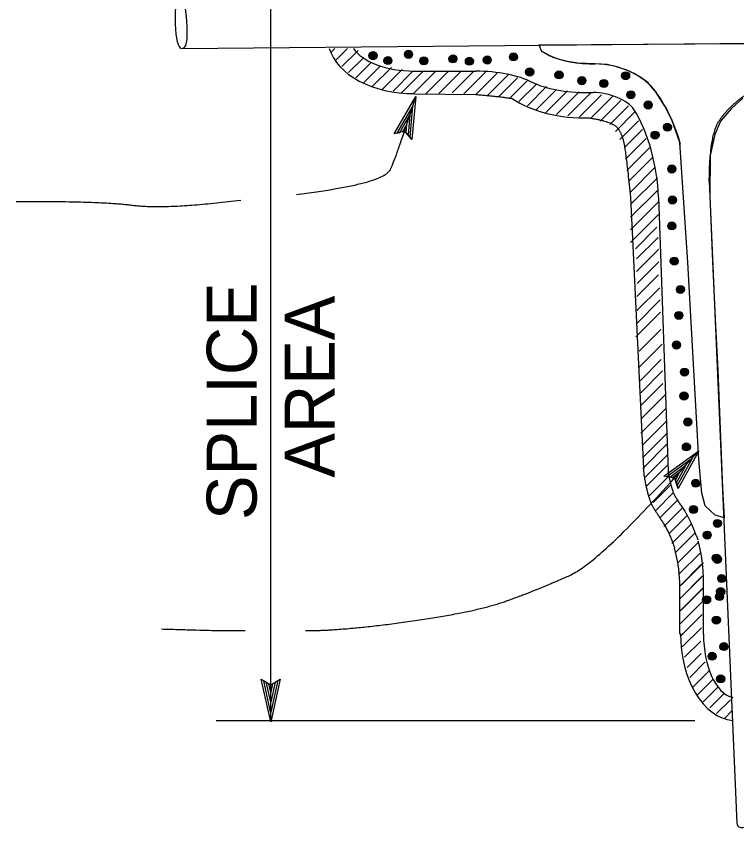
# Model space of a CAD drawing. Extents: x -893 to 867, y -474 to 712.
# Drawn here: x 47 to 148, y 398.5 to 512.3 of the extents above; entities that cross this region are included whole.
import ezdxf

# ---------------------------------------------------------------- set-up
doc = ezdxf.new("R2010")
doc.units = 0
for name, color, linetype in [('56 Stage 3 Anno', 7, 'Continuous'), ('57 Undefined', 7, 'Continuous'), ('59 Sndwall Anno', 7, 'Continuous'), ('60 Nongeo Data', 7, 'Continuous')]:
    doc.layers.add(name, color=color, linetype=linetype)

msp = doc.modelspace()

# ---------------------------------------------------------------- linework, layer by layer
at = {"layer": '56 Stage 3 Anno'}
for p, q in [((82.67, 413.67), (82.67, 534.35)), ((82.67, 413.49), (81.34, 419.49)), ((81.34, 419.49), (81.34, 419.49)), ((81.34, 419.49), (82.67, 418.69)), ((82.66, 414.88), (81.7, 419.25)), ((82.67, 416.25), (82.04, 419.08)), ((82.67, 417.63), (82.4, 418.84)), ((82.67, 418.69), (84.01, 419.49)), ((84.01, 419.49), (82.67, 413.49)), ((83.65, 419.27), (82.67, 414.87)), ((83.29, 419.04), (82.67, 416.25)), ((82.94, 418.86), (82.67, 417.63)), ((84.01, 419.49), (84.01, 419.49)), ((75.05, 413.67), (142.12, 413.67)), ((82.67, 413.49), (82.67, 413.49))]:
    msp.add_line(p, q, dxfattribs=at)
for points in [[(99.96, 495.88), (103.01, 501.1), (102.47, 495.08), (102.2, 495.38), (102.6, 499.8), (100.36, 495.97), (100.75, 496.06), (102.18, 498.51), (101.93, 495.69), (101.66, 496), (101.77, 497.22), (101.15, 496.16), (101.46, 496.23), (102.47, 495.08), (101.46, 496.23)], [(137.78, 447.89), (142.65, 451.48), (139.76, 446.17), (139.63, 446.55), (141.76, 450.44), (138.18, 447.82), (138.58, 447.75), (140.86, 449.43), (139.51, 446.94), (139.38, 447.33), (139.97, 448.41), (138.98, 447.68), (139.29, 447.62), (139.76, 446.17), (139.29, 447.62)]]:
    msp.add_lwpolyline(points, close=True, dxfattribs=at)
for points in [[(86.28, 487.37), (98.5, 488.89), (100.37, 492.8), (103.01, 501.1)], [(47.01, 486.38), (58.8, 486.46), (67.87, 485.26), (78.47, 486.58)], [(87.53, 426.27), (92.92, 426.27), (111.21, 428.85), (119.88, 431.9), (129.26, 436.13), (142.65, 451.48)], [(67.37, 426.51), (75.57, 426.27), (77.92, 426.27), (79.09, 426.27)]]:
    msp.add_open_spline(points, degree=2, dxfattribs=at)
at = {"layer": '59 Sndwall Anno'}
for centre, radius in [((97.01, 506.81), 0.564), ((97.01, 506.81), 0.497), ((97.01, 506.81), 0.429), ((97.01, 506.81), 0.361), ((97.01, 506.81), 0.294), ((97.01, 506.81), 0.226), ((97.01, 506.81), 0.158), ((97.01, 506.81), 0.0677), ((99.1, 506.12), 0.564), ((99.1, 506.12), 0.497), ((99.1, 506.12), 0.429), ((99.1, 506.12), 0.361), ((101.99, 507), 0.564), ((101.99, 507), 0.497), ((101.99, 507), 0.429), ((101.99, 507), 0.361), ((101.99, 507), 0.294), ((101.99, 507), 0.226), ((101.99, 507), 0.158), ((101.99, 507), 0.0677), ((104.13, 506.08), 0.564), ((104.13, 506.08), 0.497), ((104.13, 506.08), 0.429), ((108.21, 506.36), 0.564), ((108.21, 506.36), 0.497), ((108.21, 506.36), 0.429), ((108.21, 506.36), 0.361), ((108.21, 506.36), 0.294), ((108.21, 506.36), 0.226), ((108.21, 506.36), 0.158), ((110.51, 506.03), 0.564), ((110.51, 506.03), 0.497), ((110.51, 506.03), 0.429), ((113.02, 506.2), 0.564), ((113.02, 506.2), 0.497), ((113.02, 506.2), 0.429), ((113.02, 506.2), 0.361), ((113.02, 506.2), 0.294), ((116.69, 506.63), 0.564), ((116.69, 506.63), 0.497), ((116.69, 506.63), 0.429), ((116.69, 506.63), 0.361), ((116.69, 506.63), 0.294), ((116.69, 506.63), 0.226), ((116.69, 506.63), 0.158), ((116.69, 506.63), 0.0677), ((99.1, 506.12), 0.294), ((99.1, 506.12), 0.226), ((99.1, 506.12), 0.158), ((99.1, 506.12), 0.0677), ((104.13, 506.08), 0.361), ((104.13, 506.08), 0.294), ((104.13, 506.08), 0.226), ((104.13, 506.08), 0.158), ((104.13, 506.08), 0.0677), ((108.21, 506.36), 0.0677), ((110.51, 506.03), 0.361), ((110.51, 506.03), 0.294), ((110.51, 506.03), 0.226), ((110.51, 506.03), 0.158), ((110.51, 506.03), 0.0677), ((113.02, 506.2), 0.226), ((113.02, 506.2), 0.158), ((113.02, 506.2), 0.0677), ((118.96, 504.52), 0.564), ((118.96, 504.52), 0.497), ((118.96, 504.52), 0.429), ((118.96, 504.52), 0.361), ((118.96, 504.52), 0.294), ((118.96, 504.52), 0.226), ((118.96, 504.52), 0.158), ((118.96, 504.52), 0.0677), ((123.07, 504.11), 0.564), ((123.07, 504.11), 0.497), ((123.07, 504.11), 0.429), ((123.07, 504.11), 0.361), ((123.07, 504.11), 0.294), ((123.07, 504.11), 0.226), ((123.07, 504.11), 0.158), ((123.07, 504.11), 0.0677), ((132.41, 503.99), 0.564), ((132.41, 503.99), 0.497), ((132.41, 503.99), 0.429), ((132.41, 503.99), 0.361), ((132.41, 503.99), 0.294), ((132.41, 503.99), 0.226), ((126.28, 503.31), 0.564), ((126.28, 503.31), 0.497), ((126.28, 503.31), 0.429), ((126.28, 503.31), 0.361), ((126.28, 503.31), 0.294), ((126.28, 503.31), 0.226), ((126.28, 503.31), 0.158), ((126.28, 503.31), 0.0677), ((129.36, 502.91), 0.564), ((129.36, 502.91), 0.497), ((129.36, 502.91), 0.429), ((129.36, 502.91), 0.361), ((129.36, 502.91), 0.294), ((129.36, 502.91), 0.226), ((129.36, 502.91), 0.158), ((132.41, 503.99), 0.158), ((132.41, 503.99), 0.0677), ((129.36, 502.91), 0.0677), ((133.14, 501.34), 0.564), ((133.14, 501.34), 0.497), ((133.14, 501.34), 0.429), ((133.14, 501.34), 0.361), ((133.14, 501.34), 0.294), ((133.14, 501.34), 0.226), ((133.14, 501.34), 0.158), ((133.14, 501.34), 0.0677), ((135.57, 499.9), 0.564), ((135.57, 499.9), 0.497), ((135.57, 499.9), 0.429), ((135.57, 499.9), 0.361), ((135.57, 499.9), 0.294), ((135.57, 499.9), 0.226), ((135.57, 499.9), 0.158), ((135.57, 499.9), 0.0677), ((138.26, 496.79), 0.564), ((136.53, 495.68), 0.564), ((138.26, 496.79), 0.497), ((138.26, 496.79), 0.429), ((138.26, 496.79), 0.361), ((138.26, 496.79), 0.294), ((138.26, 496.79), 0.226), ((138.26, 496.79), 0.158), ((138.26, 496.79), 0.0677), ((136.53, 495.68), 0.497), ((136.53, 495.68), 0.429), ((136.53, 495.68), 0.361), ((136.53, 495.68), 0.294), ((136.53, 495.68), 0.226), ((136.53, 495.68), 0.158), ((136.53, 495.68), 0.0677), ((138.88, 490.93), 0.564), ((138.88, 490.93), 0.497), ((138.88, 490.93), 0.429), ((138.88, 490.93), 0.361), ((138.88, 490.93), 0.294), ((138.88, 490.93), 0.226), ((138.88, 490.93), 0.158), ((138.88, 490.93), 0.0677), ((138.96, 486.59), 0.564), ((138.96, 486.59), 0.497), ((138.96, 486.59), 0.429), ((138.96, 486.59), 0.361), ((138.96, 486.59), 0.294), ((138.96, 486.59), 0.226), ((138.96, 486.59), 0.158), ((138.96, 486.59), 0.0677), ((138.88, 482.96), 0.564), ((138.88, 482.96), 0.497), ((138.88, 482.96), 0.429), ((138.88, 482.96), 0.361), ((138.88, 482.96), 0.294), ((138.88, 482.96), 0.226), ((138.88, 482.96), 0.158), ((138.88, 482.96), 0.0677), ((139.22, 478.03), 0.564), ((139.22, 478.03), 0.497), ((139.22, 478.03), 0.429), ((139.22, 478.03), 0.361), ((139.22, 478.03), 0.294), ((139.22, 478.03), 0.226), ((139.22, 478.03), 0.158), ((139.22, 478.03), 0.0677), ((140.09, 474.06), 0.564), ((140.09, 474.06), 0.497), ((140.09, 474.06), 0.429), ((140.09, 474.06), 0.361), ((140.09, 474.06), 0.294), ((140.09, 474.06), 0.226), ((140.09, 474.06), 0.158), ((140.09, 474.06), 0.0677), ((139.87, 470.43), 0.564), ((139.87, 470.43), 0.497), ((139.87, 470.43), 0.429), ((139.87, 470.43), 0.361), ((139.87, 470.43), 0.294), ((139.87, 470.43), 0.226), ((139.87, 470.43), 0.158), ((139.87, 470.43), 0.0677), ((139.53, 466.28), 0.564), ((139.53, 466.28), 0.497), ((139.53, 466.28), 0.429), ((139.53, 466.28), 0.361), ((139.53, 466.28), 0.294), ((139.53, 466.28), 0.226), ((139.53, 466.28), 0.158), ((139.53, 466.28), 0.0677), ((140.65, 462.49), 0.564), ((140.65, 462.49), 0.497), ((140.65, 462.49), 0.429), ((140.65, 462.49), 0.361), ((140.65, 462.49), 0.294), ((140.65, 462.49), 0.226), ((140.65, 462.49), 0.158), ((140.65, 462.49), 0.0677), ((140.59, 459.14), 0.564), ((140.59, 459.14), 0.497), ((140.59, 459.14), 0.429), ((140.59, 459.14), 0.361), ((140.59, 459.14), 0.294), ((140.59, 459.14), 0.226), ((140.59, 459.14), 0.158), ((140.59, 459.14), 0.0677), ((141.12, 455.5), 0.564), ((141.12, 455.5), 0.497), ((141.12, 455.5), 0.429), ((141.12, 455.5), 0.361), ((141.12, 455.5), 0.294), ((141.12, 455.5), 0.226), ((141.12, 455.5), 0.158), ((141.12, 455.5), 0.0677), ((140.92, 452.01), 0.564), ((140.92, 452.01), 0.497), ((140.92, 452.01), 0.429), ((140.92, 452.01), 0.361), ((140.92, 452.01), 0.294), ((140.92, 452.01), 0.226), ((140.92, 452.01), 0.158), ((140.92, 452.01), 0.0677), ((142.23, 446.92), 0.564), ((142.23, 446.92), 0.497), ((142.23, 446.92), 0.429), ((142.23, 446.92), 0.361), ((142.23, 446.92), 0.294), ((142.23, 446.92), 0.226), ((142.23, 446.92), 0.158), ((142.23, 446.92), 0.0677), ((141.91, 443.24), 0.564), ((141.91, 443.24), 0.497), ((141.91, 443.24), 0.429), ((141.91, 443.24), 0.361), ((141.91, 443.24), 0.294), ((141.91, 443.24), 0.226), ((141.91, 443.24), 0.158), ((141.91, 443.24), 0.0677), ((145.27, 441.29), 0.564), ((145.27, 441.29), 0.497), ((145.27, 441.29), 0.429), ((145.27, 441.29), 0.361), ((145.27, 441.29), 0.294), ((145.27, 441.29), 0.226), ((145.27, 441.29), 0.158), ((145.27, 441.29), 0.0677), ((143.84, 439.66), 0.564), ((143.84, 439.66), 0.497), ((143.84, 439.66), 0.429), ((143.84, 439.66), 0.361), ((143.84, 439.66), 0.294), ((143.84, 439.66), 0.226), ((143.84, 439.66), 0.158), ((143.84, 439.66), 0.0677), ((145.12, 436.44), 0.564), ((145.12, 436.44), 0.497), ((145.12, 436.44), 0.429), ((145.27, 436.26), 0.564), ((145.12, 436.44), 0.361), ((145.27, 436.26), 0.497), ((145.12, 436.44), 0.294), ((145.27, 436.26), 0.429), ((145.12, 436.44), 0.226), ((145.27, 436.26), 0.361), ((145.12, 436.44), 0.158), ((145.27, 436.26), 0.294), ((145.27, 436.26), 0.226), ((145.12, 436.44), 0.0677), ((145.27, 436.26), 0.158), ((145.27, 436.26), 0.0677), ((145.88, 433.57), 0.564), ((145.88, 433.57), 0.497), ((145.88, 433.57), 0.429), ((145.88, 433.57), 0.361), ((145.88, 433.57), 0.294), ((145.88, 433.57), 0.226), ((145.88, 433.57), 0.158), ((145.88, 433.57), 0.0677), ((145.58, 431.04), 0.564), ((145.58, 431.04), 0.497), ((145.58, 431.04), 0.429), ((145.73, 431.75), 0.564), ((145.58, 431.04), 0.361), ((145.73, 431.75), 0.497), ((145.58, 431.04), 0.294), ((145.73, 431.75), 0.429), ((145.73, 431.75), 0.361), ((145.73, 431.75), 0.294), ((145.73, 431.75), 0.226), ((145.73, 431.75), 0.158), ((145.73, 431.75), 0.0677), ((143.76, 430.59), 0.564), ((143.76, 430.59), 0.497), ((143.76, 430.59), 0.429), ((143.76, 430.59), 0.361), ((143.76, 430.59), 0.294), ((143.76, 430.59), 0.226), ((143.76, 430.59), 0.158), ((143.76, 430.59), 0.0677), ((145.58, 431.04), 0.226), ((145.58, 431.04), 0.158), ((145.58, 431.04), 0.0677), ((145.12, 427.75), 0.564), ((145.12, 427.75), 0.497), ((145.12, 427.75), 0.429), ((145.12, 427.75), 0.361), ((145.12, 427.75), 0.294), ((145.12, 427.75), 0.226), ((145.12, 427.75), 0.158), ((145.12, 427.75), 0.0677), ((146.18, 424.04), 0.564), ((146.18, 424.04), 0.497), ((146.18, 424.04), 0.429), ((146.18, 424.04), 0.361), ((146.18, 424.04), 0.294), ((146.18, 424.04), 0.226), ((146.18, 424.04), 0.158), ((146.18, 424.04), 0.0677), ((144.52, 422.68), 0.564), ((144.52, 422.68), 0.497), ((144.52, 422.68), 0.429), ((144.52, 422.68), 0.361), ((144.52, 422.68), 0.294), ((144.52, 422.68), 0.226), ((144.52, 422.68), 0.158), ((144.52, 422.68), 0.0677), ((145.73, 419.51), 0.564), ((145.73, 419.51), 0.497), ((145.73, 419.51), 0.429), ((145.73, 419.51), 0.361), ((145.73, 419.51), 0.294), ((145.73, 419.51), 0.226), ((145.73, 419.51), 0.158), ((145.73, 419.51), 0.0677)]:
    msp.add_circle(centre, radius, dxfattribs=at)
at = {"layer": '60 Nongeo Data'}
for p, q in [((70.21, 507.83), (156.85, 508.61)), ((91.18, 507.35), (91.66, 507.83)), ((91.73, 506.13), (93.43, 507.83)), ((92.65, 505.28), (94.92, 507.55)), ((93.57, 504.44), (95.7, 506.57)), ((94.59, 503.69), (96.79, 505.89)), ((95.65, 502.98), (98.07, 505.4)), ((127.28, 505.65), (128.13, 505.65)), ((96.9, 502.47), (99.58, 505.14)), ((98.23, 502.02), (101.08, 504.87)), ((99.81, 501.84), (102.61, 504.64)), ((100.93, 501.51), (104.05, 504.64)), ((102.39, 504.64), (111.42, 504.64)), ((102.64, 501.46), (105.82, 504.64)), ((104.41, 501.47), (107.59, 504.64)), ((106.25, 501.53), (109.36, 504.64)), ((108.09, 501.6), (111.13, 504.64)), ((109.73, 501.48), (112.78, 504.52)), ((111.36, 501.34), (114.4, 504.38)), ((112.99, 501.2), (115.93, 504.14)), ((114.6, 501.05), (117.27, 503.71)), ((116.19, 500.86), (118.61, 503.29)), ((117.46, 500.37), (119.97, 502.87)), ((118.64, 499.78), (121.33, 502.47)), ((119.87, 499.24), (122.7, 502.07)), ((102.84, 501.48), (111.42, 501.38)), ((121.2, 498.81), (124.26, 501.87)), ((122.71, 498.55), (125.9, 501.74)), ((124.32, 498.39), (127.5, 501.57)), ((125.93, 498.24), (129.04, 501.34)), ((126.98, 501.64), (127.85, 501.64)), ((127.51, 498.04), (130.58, 501.11)), ((128.85, 497.62), (131.75, 500.52)), ((130.19, 497.19), (132.8, 499.8)), ((130.98, 496.21), (133.71, 498.94)), ((131.6, 495.06), (134.23, 497.7)), ((132.2, 493.9), (134.75, 496.45)), ((132.38, 492.31), (135.27, 495.2)), ((132.56, 490.72), (135.79, 493.96)), ((132.86, 489.25), (136.21, 492.61)), ((133.04, 487.66), (136.54, 491.17)), ((133.11, 485.97), (136.87, 489.72)), ((144.13, 489.21), (147.98, 399.3)), ((133.11, 484.2), (136.9, 487.99)), ((133.11, 486.98), (134.98, 448.02)), ((133.11, 482.43), (137, 486.32)), ((137, 486.98), (138.36, 448.59)), ((133.11, 480.66), (137, 484.55)), ((133.77, 479.77), (136.78, 482.78)), ((133.94, 478.35), (136.95, 481.36)), ((133.92, 476.56), (137.06, 479.7)), ((134.02, 474.89), (137.06, 477.93)), ((133.97, 473.08), (137.01, 476.12)), ((133.99, 471.11), (137.18, 474.29)), ((133.91, 469.26), (137.27, 472.62)), ((133.83, 467.41), (137.31, 470.88)), ((134.29, 465.4), (137.36, 468.47)), ((134.32, 463.2), (137.51, 466.39)), ((134.44, 461.28), (137.39, 464.24)), ((134.52, 459.57), (137.59, 462.65)), ((134.57, 457.85), (137.61, 460.89)), ((134.56, 455.91), (138.01, 459.36)), ((134.56, 453.95), (138.03, 457.41)), ((134.71, 452.2), (138.18, 455.68)), ((134.79, 450.5), (138.27, 453.98)), ((134.81, 449), (138.28, 452.47)), ((135.06, 447.66), (138.33, 450.93)), ((135.29, 446.47), (138.33, 449.51)), ((135.64, 445.09), (138.43, 447.87)), ((136.28, 444.2), (138.76, 446.68)), ((136.56, 443.03), (139.12, 445.6)), ((137.2, 442.09), (139.68, 444.57)), ((137.76, 440.88), (140.37, 443.49)), ((138.48, 439.83), (141.03, 442.38)), ((138.9, 438.49), (141.68, 441.27)), ((139.37, 437.19), (142.1, 439.92)), ((139.61, 435.66), (142.51, 438.56)), ((139.84, 434.12), (142.93, 437.21)), ((140, 432.52), (143.05, 435.57)), ((140.23, 432.71), (143.32, 435.79)), ((140.01, 430.75), (143.15, 433.89)), ((140.29, 431), (143.32, 434.02)), ((140, 425.78), (140, 433.04)), ((143.32, 425.78), (143.32, 433.04)), ((140.01, 428.99), (143.24, 432.22)), ((140.19, 429.12), (143.32, 432.25)), ((140.09, 427.25), (143.25, 430.42)), ((140.07, 425.47), (143.15, 428.55)), ((140.35, 423.99), (143.05, 426.68)), ((140.68, 422.55), (142.95, 424.81)), ((141.04, 421.13), (142.98, 423.07)), ((141.39, 419.72), (143.56, 421.89)), ((141.76, 418.33), (144.14, 420.71)), ((142.49, 417.28), (144.72, 419.51)), ((143.27, 416.3), (145.29, 418.31)), ((144.21, 415.47), (146.16, 417.42)), ((145.16, 414.65), (147.09, 416.58)), ((147.31, 416.94), (147.42, 416.92)), ((146.31, 414.03), (147.31, 415.03))]:
    msp.add_line(p, q, dxfattribs=at)
msp.add_lwpolyline([(148.82, 500.88), (147.18, 499.35), (145.69, 497.65), (144.93, 495.78), (144.24, 492.81), (144.19, 487.11), (144.57, 477.98), (145, 468.95), (145.33, 462.76), (146, 446.24), (146.22, 442.09), (144.94, 442.43), (143.57, 443.74), (143.1, 445.55), (142.69, 450.25), (141.11, 477.85), (140.02, 494.66), (138.88, 497.82), (137.91, 499.74), (136.71, 501.66), (135.52, 503.05), (134.26, 503.92), (132.89, 504.63), (131.36, 505.22), (129.81, 505.55), (128.13, 505.65), (125.69, 505.74), (124.28, 505.99), (122.96, 506.34), (122, 506.71), (120.74, 507.33), (120.57, 507.56), (120.3, 508.33), (156.7, 508.58)], dxfattribs=at)
msp.add_arc((117.09, 432.03), 22.93, 2.5251, 14.7334, dxfattribs=at)
for centre, major_axis, ratio, start_param, end_param in [((70.4, 512.93), (0.26, 5.1), 0.21527, 0.683734, 3.147626), ((68.95, 515.45), (1.5, -7.56), 0.182019, 6.229119, 7.910776), ((102.48, 509.07), (11.8, -0.25), 0.64229, 3.338606, 4.756147), ((102.48, 509.07), (8.63, -0.18), 0.510771, 3.467572, 4.756147), ((127.38, 510.06), (8.63, -0.18), 0.510771, 3.86502, 4.712383), ((129.48, 499.29), (8.29, -2.12), 0.723409, 0.722259, 1.914721), ((112.37, 501.31), (8.76, -0.4), 0.377118, 0.677361, 1.695929), ((125.93, 504.98), (8.76, -0.4), 0.377118, 3.870445, 4.850623), ((125.93, 504.98), (12.33, -0.56), 0.557091, 3.870445, 4.850623), ((129.48, 499.31), (4.34, -1.11), 0.471877, 0.478948, 2.072337), ((132.6, 491.14), (3.15, -14.53), 0.542262, 1.676495, 2.256127), ((132.58, 491.15), (2.26, -10.46), 0.363758, 1.083103, 2.380366), ((139.99, 433.98), (-0.4, 8.76), 0.377118, 4.587256, 5.2783), ((147.73, 425.5), (-0.25, 11.84), 0.643586, 1.527038, 3.067568), ((147.73, 425.5), (-0.18, 8.63), 0.510771, 1.527038, 3.003374), ((151.58, 402.93), (3.35, 4.1), 0.334062, 2.861768, 4.467143)]:
    msp.add_ellipse(centre, major_axis=major_axis, ratio=ratio, start_param=start_param, end_param=end_param, dxfattribs=at)
for points in [[(144.13, 489.21), (144.18, 495.71), (146.83, 499.64), (151.2, 502.71), (156.35, 505.18)], [(111.42, 501.38), (114.26, 501.12), (116.52, 500.82), (116.52, 500.82)], [(127.32, 498.1), (130.63, 497.57), (131.97, 495.74), (132.46, 492.93), (133.11, 486.98)], [(138.36, 448.59), (138.8, 445.98), (139.78, 444.36), (141.56, 441.71), (142.51, 438.99)], [(134.98, 448.02), (135.53, 444.77), (136.89, 442.52), (138.47, 440.17), (139.27, 437.86)]]:
    msp.add_open_spline(points, degree=2, dxfattribs=at)

# ---------------------------------------------------------------- texts
at = {"layer": '57 Undefined'}
for s, p in [('SPLICE', (80.7, 441.76)), ('AREA', (91.63, 447.7))]:
    msp.add_text(s, height=7, rotation=90, dxfattribs=at).set_placement(p)

doc.saveas('drawing.dxf')
